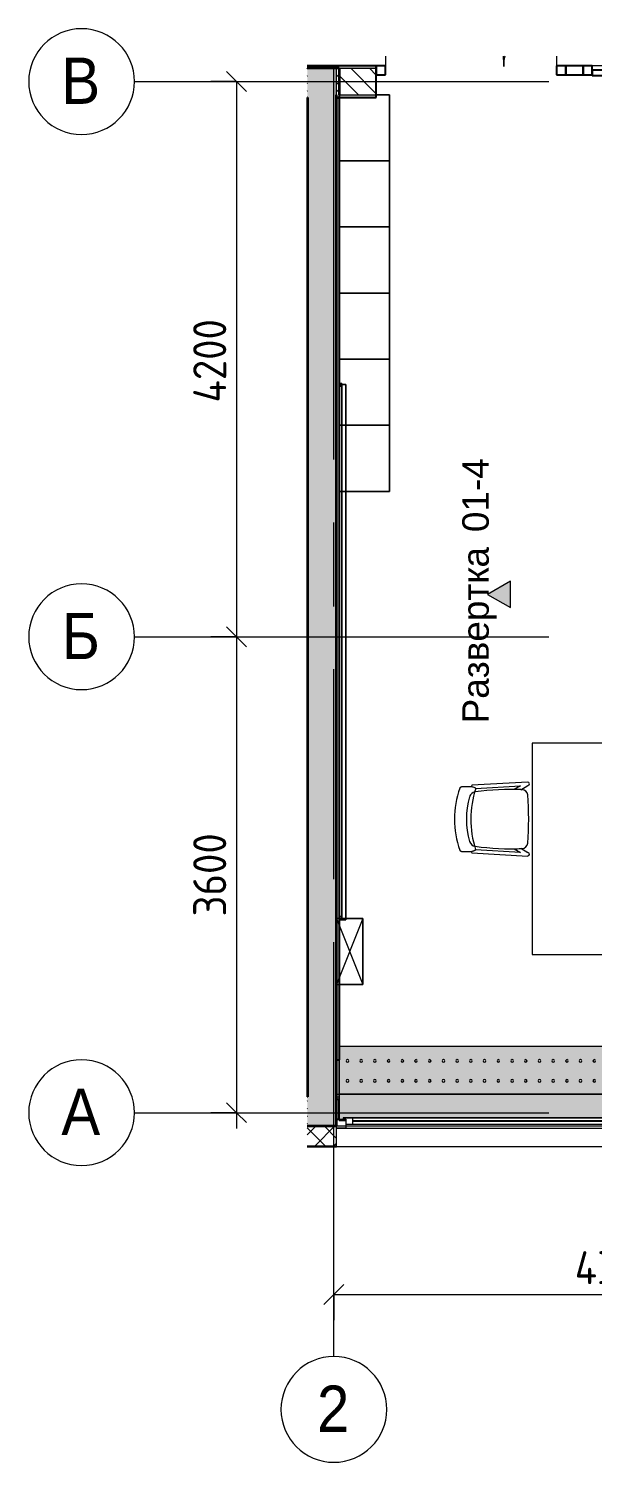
# Model space of a CAD drawing. Header units: millimetres. Extents: x 1401 to 56953, y -2645 to 12445.
# Drawn here: x 1401 to 5665, y -2645 to 8200 of the extents above; entities that cross this region are included whole.
import ezdxf

# ---------------------------------------------------------------- set-up
doc = ezdxf.new("R2010")
doc.units = ezdxf.units.MM
doc.linetypes.add('Осевая', pattern=[3175, 635, -476.25, 1587.5, -476.25])
for name, color, linetype, lineweight in [('A-ANNO-DIMS', 7, 'Continuous', 9), ('A-ANNO-DIMS-100', 7, 'Continuous', 9), ('A-DOOR', 7, 'Continuous', 9), ('A-GLAZ', 7, 'Continuous', 9), ('A-GLAZ-1', 7, 'Continuous', 13), ('A-GLAZ-CURT', 7, 'Continuous', 9), ('A-GLAZ-CURT-1', 7, 'Continuous', 25), ('A-GLAZ-CWMG', 7, 'Continuous', 9), ('A-GLAZ-CWMG-1', 7, 'Continuous', 25), ('A-WALL', 7, 'Continuous', 9), ('G-ANNO-SYMB', 7, 'Continuous', 9), ('I-FURN', 7, 'Continuous', 9), ('I-WALL', 7, 'Continuous', 9), ('Знаки', 7, 'Continuous', 9), ('Оси', 7, 'Continuous', 9), ('Оси-1', 7, 'Continuous', 20), ('Оси-2', 7, 'Осевая', 9)]:
    doc.layers.add(name, color=color, linetype=linetype, lineweight=lineweight)
for name, color, linetype, lineweight, true_color in [('A-WALL-1', 7, 'Continuous', 25, 0x3c3c3c), ('A-WALL-2', 7, 'Continuous', 13, 0x3c3c3c), ('A-WALL-3', 7, 'Continuous', 35, 0x3c3c3c), ('A-WALL-FNSH-1', 7, 'Continuous', 13, 0x3c3c3c), ('A-WALL-FNSH-2', 7, 'Continuous', 9, 0x3c3c3c), ('I-FURN-1', 7, 'Continuous', 9, 0xf0f0f0), ('I-FURN-2', 7, 'Continuous', 9, 0xaaaaaa)]:
    doc.layers.add(name, color=color, linetype=linetype, lineweight=lineweight, true_color=true_color)
doc.styles.add('Arial', font='arial.ttf', dxfattribs={"width": 0.9, "height": 350})
doc.styles.add('Arial_1', font='arial.ttf', dxfattribs={"height": 200})
doc.styles.add('ISOCPEUR', font='isocpeur.ttf', dxfattribs={"width": 0.9, "height": 250})
doc.dimstyles.new('ISO-2_5_0_9К_БОЛЬШОЙ', dxfattribs={"dimscale": 304.8, "dimtxt": 248.995294, "dimasz": 0.492126, "dimexe": 0.393701, "dimexo": 0.984252, "dimgap": 0, "dimtad": 1, "dimdec": 0, "dimrnd": 10, "dimzin": 0, "dimdsep": 46, "dimtxsty": 'ISOCPEUR', "dimblk1": 'OBLIQUE', "dimblk2": 'OBLIQUE', "dimsah": 1, "dimcen": 0.09, "dimdle": 0.393701, "dimazin": 0, "dimtfac": 1, "dimtdec": 4, "dimtix": 1, "dimtmove": 0, "dimatfit": 3, "dimfxl": 1, "dimtvp": 1, "dimtolj": 1, "dimtzin": 0, "dimarcsym": 2})
pattern_1 = [(45, (0, 0), (-57.0246, 57.0246), []), (45, (57.025, 0), (-57.0246, 57.0246), [100.806, -20.161, 3.353, -16.808])]
pattern_2 = [(0, (0, 0), (121.92, 30.48), [10.058, -81.382, 10.058, -81.382, -487.68]), (0, (0, 0), (121.92, 30.48), [-182.88, 10.058, -172.822, 10.058, -81.382, -213.36]), (0, (0, 0), (121.92, 30.48), [-457.2, 10.058, -50.902, 10.058, -142.342]), (120, (45.72, 15.24), (-87.356454, 90.34582), [10.058, -81.382, 10.058, -81.382, -487.68]), (120, (45.72, 15.24), (-87.356454, 90.34582), [-182.88, 10.058, -172.822, 10.058, -81.382, -213.36]), (120, (45.72, 15.24), (-87.356454, 90.34582), [-457.2, 10.058, -50.902, 10.058, -142.342]), (240, (60.96, 76.2), (-34.563546, -120.82582), [10.058, -81.382, 10.058, -81.382, -487.68]), (240, (60.96, 76.2), (-34.563546, -120.82582), [-182.88, 10.058, -172.822, 10.058, -81.382, -213.36]), (240, (60.96, 76.2), (-34.563546, -120.82582), [-457.2, 10.058, -50.902, 10.058, -142.342])]

# ---------------------------------------------------------------- blocks, each defined once
blk = doc.blocks.new('120_Окно_СКБ_2Ст - 120_Окно_СКБ_2Ст 3100х2500 _мал_ створка слева-2_-22446420-План разверток пом_3_01_ Этаж 3')
at = {"layer": 'A-GLAZ'}
for p, q in [((1550, -57), (-1550, -57)), ((-1430, -107), (-770, -107)), ((-600, -107), (1430, -107)), ((-770, -117), (-1430, -117)), ((1430, -117), (-600, -117))]:
    blk.add_line(p, q, dxfattribs=at)
at = {"layer": 'A-GLAZ-1'}
for p, q in [((-1550, -127), (-1550, -57)), ((-1550, -57), (-1480, -57)), ((-1480, -57), (-1480, -127)), ((-720, -87), (-1480, -87)), ((-1480, -87), (-1480, -127)), ((-1430, -137), (-1430, -87)), ((-770, -137), (-770, -87)), ((-720, -127), (-720, -57)), ((-720, -57), (-650, -57)), ((-720, -127), (-720, -87)), ((-650, -57), (-650, -127)), ((1480, -87), (-650, -87)), ((-650, -87), (-650, -127)), ((-600, -137), (-600, -87)), ((1430, -137), (1430, -87)), ((1480, -127), (1480, -57)), ((1480, -57), (1550, -57)), ((1480, -127), (1480, -87)), ((1550, -57), (1550, -127)), ((-1480, -127), (-1550, -127)), ((-1480, -127), (-1500, -127)), ((-1500, -127), (-1500, -137)), ((-1500, -137), (-700, -137)), ((-700, -137), (-1500, -137)), ((-650, -127), (-720, -127)), ((-700, -127), (-720, -127)), ((-700, -137), (-700, -127)), ((-650, -127), (-670, -127)), ((-670, -127), (-670, -137)), ((-670, -137), (1500, -137)), ((1500, -137), (-670, -137)), ((1550, -127), (1480, -127)), ((1500, -127), (1480, -127)), ((1500, -137), (1500, -127))]:
    blk.add_line(p, q, dxfattribs=at)
blk = doc.blocks.new('Chair_1 noor 78578 - 1_4-25422005-План разверток пом_3_01_ Этаж 3')
at = {"layer": 'I-FURN'}
for p, q in [((-141, 330), (-165, -92)), ((-130, 406), (-130, 345)), ((359, 345), (359, 406)), ((394, -92), (370, 330)), ((-137, -37), (-117, 302)), ((346, 302), (365, -37)), ((-110, 9), (-137, -37)), ((365, -37), (339, 9)), ((-140, -93), (-109, -40)), ((337, -40), (368, -93))]:
    blk.add_line(p, q, dxfattribs=at)
for centre, radius, start, end in [((114, -272), 733, 71.3174, 108.6833), ((114, -279), 660, 111.7, 112.7563), ((-37, 345), 93.1, 180, 204.9864), ((-37, 345), 93.1, 186.4785, 204.9864), ((114, -408), 746, 71.9445, 107.8276), ((-41, 298), 50.8, 106.1735, 171.9659), ((114, -239), 610, 73.8265, 106.1735), ((270, 298), 50.8, 8.0341, 73.8265), ((266, 345), 93.1, 334.477, 360), ((266, 345), 93.1, 335.0136, 353.5215), ((114, -279), 660, 67.2437, 68.3), ((-116, 308), 6.35, 204.9864, 258.4091), ((-116, 308), 6.35, 204.9864, 287.8276), ((1799, 38), 1909, 171.9659, 182.6261), ((-1570, 38), 1909, 357.3739, 8.0341), ((345, 308), 6.35, 281.5909, 335.0136), ((344, 307), 6.35, 281.4186, 334.477), ((1799, 38), 1909, 180.8761, 182.3307), ((-1570, 38), 1909, 357.6693, 359.1239), ((-152, -93), 12.7, 176.75, 356.75), ((-64, -48), 44.5, 182.6261, 265.0912), ((115, 2034), 2134, 265.0912, 274.9044), ((293, -48), 44.4, 275.9396, 357.3739), ((381, -93), 12.7, 183.25, 3.25)]:
    blk.add_arc(centre, radius, start, end, dxfattribs=at)
for points in [[(-120, 422), (-122, 421), (-125, 418), (-128, 414), (-130, 409), (-130, 407), (-130, 406)], [(359, 406), (359, 407), (358, 409), (356, 414), (353, 418), (351, 421), (349, 422)]]:
    blk.add_open_spline(points, degree=3, dxfattribs=at)
blk = doc.blocks.new('Стол базовый прямоугольный - 1_3-25460678-План разверток пом_3_01_ Этаж 3')
at = {"layer": 'I-FURN-1'}
for p, q in [((800, 350), (-800, 350)), ((-800, 350), (-800, -350)), ((800, -350), (800, 350)), ((-800, -350), (800, -350))]:
    blk.add_line(p, q, dxfattribs=at)
blk = doc.blocks.new('Шкаф параметрический - 1_5а-25565868-План разверток пом_3_01_ Этаж 3')
at = {"layer": 'I-FURN-1'}
for p, q in [((0, 0), (500, 200)), ((0, 200), (500, 0)), ((500, 200), (0, 200)), ((0, 200), (0, 41)), ((0, 71), (0, 200)), ((0, 200), (500, 200)), ((500, 0), (500, 200)), ((500, 200), (500, 20)), ((0, 41), (0, 71)), ((0, 41), (0, 21)), ((0, 21), (0, 41)), ((0, 21), (0, 0)), ((0, 0), (500, 0))]:
    blk.add_line(p, q, dxfattribs=at)
blk = doc.blocks.new('Зеркало обычное - Доска-V8-План разверток пом_3_01_ Этаж 3')
at = {"layer": 'I-FURN'}
h = blk.add_hatch(dxfattribs=at)
h.set_pattern_fill('FP_6', color=256, style=0, pattern_type=2)
h.set_pattern_definition([(45, (50, 50), (-199.9995, 0), [141.421, -141.421]), (45, (100, 50), (-199.9995, 0), [70.711, -212.132]), (45, (50, 100), (-199.9995, 0), [70.711, -212.132])])
h.paths.add_polyline_path([(-2005, 40), (2005, 40), (2005, 60), (-2005, 60)])
at = {"layer": 'I-FURN-1'}
for p, q in [((2025, 60), (-2025, 60)), ((-2025, 60), (-2025, 40)), ((-2025, 40), (-2025, 60)), ((-2025, 60), (-2020, 60)), ((-2025, 40), (2025, 40)), ((-2020, 40), (-2025, 40)), ((-2020, 60), (-2005, 60)), ((-2005, 40), (-2020, 40)), ((2005, 60), (-2005, 60)), ((-2005, 60), (-2005, 40)), ((-2005, 40), (-2005, 60)), ((-2005, 60), (2005, 60)), ((-2005, 60), (2005, 60)), ((2005, 60), (-2005, 60)), ((-2005, 60), (2005, 60)), ((-2005, 40), (-2005, 60)), ((-2005, 40), (-2005, 60)), ((-2005, 40), (2005, 40)), ((2005, 40), (-2005, 40)), ((2005, 40), (-2005, 40)), ((-2005, 40), (2005, 40)), ((2005, 40), (-2005, 40)), ((2005, 40), (2005, 60)), ((2005, 60), (2005, 40)), ((2005, 60), (2025, 60)), ((2005, 60), (2005, 40)), ((2005, 40), (2005, 60)), ((2025, 40), (2005, 40)), ((2025, 40), (2025, 60)), ((2025, 60), (2025, 40))]:
    blk.add_line(p, q, dxfattribs=at)
blk = doc.blocks.new('1_113 тумба - 1_113 тумба-V9-План разверток пом_3_01_ Этаж 3')
at = {"layer": 'I-FURN-1'}
for p, q in [((-381, 1500), (0, 1500)), ((0, 1500), (-381, 1500)), ((-381, 1500), (0, 1500)), ((0, 1500), (0, 0)), ((0, 1000), (0, 1500)), ((0, 1500), (0, 1000)), ((0, 1000), (-381, 1000)), ((-381, 1000), (0, 1000)), ((-381, 1000), (0, 1000)), ((0, 1000), (-381, 1000)), ((0, 500), (0, 1000)), ((0, 1000), (0, 500)), ((-380, 500), (-360, 500)), ((-360, 500), (-380, 500)), ((-360, 500), (-380, 500)), ((-380, 500), (-360, 500)), ((-360, 500), (0, 500)), ((-330, 500), (-360, 500)), ((0, 500), (-360, 500)), ((-360, 500), (-330, 500)), ((0, 500), (-330, 500)), ((-330, 500), (0, 500)), ((0, 0), (0, 500)), ((0, 500), (0, 0)), ((-360, 0), (-380, 0)), ((-380, 0), (-360, 0)), ((-360, 0), (-380, 0)), ((-330, 0), (-360, 0)), ((-360, 0), (0, 0)), ((-330, 0), (-360, 0)), ((0, 0), (-330, 0)), ((0, 0), (-330, 0))]:
    blk.add_line(p, q, dxfattribs=at)
blk = doc.blocks.new('1_113 тумба - 1_113 тумба-V10-План разверток пом_3_01_ Этаж 3')
at = {"layer": 'I-FURN-1'}
for p, q in [((-101, 1500), (0, 1500)), ((0, 1500), (-101, 1500)), ((-101, 1500), (0, 1500)), ((0, 1500), (0, 0)), ((0, 1000), (0, 1500)), ((0, 1500), (0, 1000)), ((0, 1000), (-381, 1000)), ((-381, 1000), (0, 1000)), ((-381, 1000), (0, 1000)), ((0, 1000), (-381, 1000)), ((0, 500), (0, 1000)), ((0, 1000), (0, 500)), ((-381, 500), (0, 500)), ((0, 500), (-381, 500)), ((0, 500), (-381, 500)), ((-381, 500), (0, 500)), ((0, 0), (0, 500)), ((0, 500), (0, 0)), ((0, 0), (-381, 0)), ((-381, 0), (0, 0)), ((0, 0), (-381, 0))]:
    blk.add_line(p, q, dxfattribs=at)
blk = doc.blocks.new('Зашивка радиатора_ с перфорацией М6 - Зашивка радиатора_ с перфорацией М6-30947167-План разверток пом_3_01_ Этаж 3')
at = {"layer": 'Знаки'}
blk.add_hatch(color=256, dxfattribs=at).paths.add_polyline_path([(2660, 380), (2640, 380), (2640, 369), (2660, 369), (2660, 359), (490, 359), (490, 369), (510, 369), (510, 380), (440, 380), (440, 369), (460, 369), (460, 359), (-340, 359), (-340, 369), (-320, 369), (-320, 380), (-370, 380), (-370, 180), (2690, 180), (2690, 380)])
h = blk.add_hatch(color=256, dxfattribs=at)
h.paths.add_polyline_path([(2360, 180), (-370, 180), (-370, -180), (2690, -180), (2690, 180), (2646, 180)])
h.paths.add_polyline_path([(967, 90), (972, 89), (976, 85), (977, 80), (976, 75), (972, 72), (967, 70), (962, 72), (959, 75), (957, 80), (959, 85), (962, 89), (967, 90)])
h.paths.add_polyline_path([(1175, 90), (1180, 89), (1184, 85), (1185, 80), (1184, 75), (1180, 72), (1175, 70), (1170, 72), (1166, 75), (1165, 80), (1166, 85), (1170, 89), (1172, 90)])
h.paths.add_polyline_path([(1279, 90), (1284, 89), (1287, 85), (1289, 80), (1287, 75), (1284, 72), (1279, 70), (1274, 72), (1270, 75), (1269, 80), (1270, 85), (1274, 89), (1276, 90)])
h.paths.add_polyline_path([(864, 90), (869, 89), (872, 85), (874, 80), (872, 75), (869, 72), (864, 70), (859, 72), (855, 75), (854, 80), (855, 85), (859, 89), (861, 90)])
h.paths.add_polyline_path([(2005, 90), (2010, 89), (2014, 85), (2015, 80), (2014, 75), (2010, 72), (2005, 70), (2000, 72), (1996, 75), (1995, 80), (1996, 85), (2000, 89), (2003, 90)])
h.paths.add_polyline_path([(1071, 90), (1076, 89), (1080, 85), (1081, 80), (1080, 75), (1076, 72), (1071, 70), (1066, 72), (1063, 75), (1061, 80), (1063, 85), (1066, 89), (1069, 90)])
h.paths.add_polyline_path([(2109, 90), (2114, 89), (2117, 85), (2119, 80), (2117, 75), (2114, 72), (2109, 70), (2104, 72), (2100, 75), (2099, 80), (2100, 85), (2104, 89), (2106, 90)])
h.paths.add_polyline_path([(1382, 90), (1387, 89), (1391, 85), (1392, 80), (1391, 75), (1387, 72), (1382, 70), (1377, 72), (1374, 75), (1372, 80), (1374, 85), (1377, 89), (1380, 90)])
h.paths.add_polyline_path([(2212, 90), (2218, 89), (2221, 85), (2222, 80), (2221, 75), (2217, 72), (2212, 70), (2207, 72), (2204, 75), (2202, 80), (2204, 85), (2207, 89), (2210, 90)])
h.paths.add_polyline_path([(1486, 90), (1491, 89), (1495, 85), (1496, 80), (1495, 75), (1491, 72), (1486, 70), (1481, 72), (1478, 75), (1476, 80), (1478, 85), (1481, 89), (1484, 90)])
h.paths.add_polyline_path([(2316, 90), (2321, 89), (2325, 85), (2326, 80), (2325, 75), (2321, 72), (2316, 70), (2311, 72), (2308, 75), (2306, 80), (2308, 85), (2311, 89), (2314, 90)])
h.paths.add_polyline_path([(2627, 90), (2632, 89), (2636, 85), (2637, 80), (2636, 75), (2632, 72), (2627, 70), (2623, 72), (2619, 75), (2617, 80), (2619, 85), (2623, 89), (2625, 90)])
h.paths.add_polyline_path([(1694, 90), (1699, 89), (1702, 85), (1704, 80), (1702, 75), (1699, 72), (1694, 70), (1689, 72), (1685, 75), (1684, 80), (1685, 85), (1689, 89), (1691, 90)])
h.paths.add_polyline_path([(2524, 90), (2529, 89), (2532, 85), (2534, 80), (2532, 75), (2529, 72), (2524, 70), (2519, 72), (2515, 75), (2514, 80), (2515, 85), (2519, 89), (2521, 90)])
h.paths.add_polyline_path([(1590, 90), (1595, 89), (1599, 85), (1600, 80), (1599, 75), (1595, 72), (1590, 70), (1585, 72), (1581, 75), (1580, 80), (1581, 85), (1585, 89), (1587, 90)])
h.paths.add_polyline_path([(2420, 90), (2425, 89), (2429, 85), (2430, 80), (2429, 75), (2425, 72), (2420, 70), (2415, 72), (2411, 75), (2410, 80), (2411, 85), (2415, 89), (2417, 90)])
h.paths.add_polyline_path([(1797, 90), (1802, 89), (1806, 85), (1807, 80), (1806, 75), (1802, 72), (1797, 70), (1792, 72), (1789, 75), (1787, 80), (1789, 86), (1792, 89), (1795, 90)])
h.paths.add_polyline_path([(1901, 90), (1906, 89), (1910, 85), (1911, 80), (1910, 75), (1906, 72), (1901, 70), (1896, 72), (1893, 75), (1891, 80), (1893, 85), (1896, 89), (1899, 90)])
h.paths.add_polyline_path([(-278, 90), (-273, 89), (-269, 85), (-268, 80), (-269, 75), (-273, 72), (-278, 70), (-283, 72), (-286, 75), (-288, 80), (-286, 85), (-283, 89), (-280, 90)])
h.paths.add_polyline_path([(345, 90), (350, 89), (354, 85), (355, 80), (354, 75), (350, 72), (345, 70), (340, 72), (336, 75), (335, 80), (336, 85), (340, 89), (342, 90)])
h.paths.add_polyline_path([(241, 90), (246, 89), (250, 85), (251, 80), (250, 75), (246, 72), (241, 70), (236, 72), (233, 75), (231, 80), (233, 85), (236, 89), (239, 90)])
h.paths.add_polyline_path([(760, 90), (765, 89), (769, 85), (770, 80), (769, 75), (765, 72), (760, 70), (755, 72), (751, 75), (750, 80), (751, 85), (755, 89), (757, 90)])
h.paths.add_polyline_path([(656, 90), (661, 89), (665, 85), (666, 80), (665, 75), (661, 72), (656, 70), (651, 72), (648, 75), (646, 80), (648, 85), (651, 89), (654, 90)])
h.paths.add_polyline_path([(449, 90), (454, 89), (457, 85), (459, 80), (457, 75), (454, 72), (449, 70), (444, 72), (440, 75), (439, 80), (440, 85), (444, 89), (446, 90)])
h.paths.add_polyline_path([(-174, 90), (-169, 89), (-165, 85), (-164, 80), (-165, 75), (-169, 72), (-174, 70), (-179, 72), (-182, 75), (-184, 80), (-182, 85), (-179, 89), (-175, 90)])
h.paths.add_polyline_path([(-70, 90), (-65, 89), (-61, 85), (-60, 80), (-61, 75), (-65, 72), (-70, 70), (-75, 72), (-79, 75), (-80, 80), (-79, 85), (-75, 89), (-73, 90)])
h.paths.add_polyline_path([(552, 90), (557, 89), (561, 85), (562, 80), (561, 75), (557, 72), (552, 70), (547, 72), (544, 75), (542, 80), (544, 85), (547, 89), (550, 90)])
h.paths.add_polyline_path([(137, 90), (142, 89), (146, 85), (147, 80), (146, 75), (142, 72), (137, 70), (132, 72), (129, 75), (127, 80), (129, 85), (132, 89), (135, 90)])
h.paths.add_polyline_path([(34, 90), (39, 89), (42, 85), (44, 80), (42, 75), (39, 72), (34, 70), (29, 72), (25, 75), (24, 80), (25, 85), (29, 89), (31, 90)])
h.paths.add_polyline_path([(1382, -60), (1387, -61), (1391, -65), (1392, -70), (1391, -75), (1387, -78), (1382, -80), (1377, -78), (1374, -75), (1372, -70), (1374, -65), (1377, -61), (1380, -60)])
h.paths.add_polyline_path([(1279, -60), (1284, -61), (1287, -65), (1289, -70), (1287, -75), (1284, -78), (1279, -80), (1274, -78), (1270, -75), (1269, -70), (1270, -65), (1274, -61), (1276, -60)])
h.paths.add_polyline_path([(2212, -60), (2218, -61), (2221, -65), (2222, -70), (2221, -75), (2217, -78), (2212, -80), (2207, -78), (2204, -75), (2202, -70), (2204, -65), (2207, -61), (2210, -60)])
h.paths.add_polyline_path([(1071, -60), (1076, -61), (1080, -65), (1081, -70), (1080, -75), (1076, -78), (1071, -80), (1066, -78), (1063, -75), (1061, -70), (1063, -65), (1066, -61), (1069, -60)])
h.paths.add_polyline_path([(2109, -60), (2114, -61), (2117, -65), (2119, -70), (2117, -75), (2114, -78), (2109, -80), (2104, -78), (2100, -75), (2099, -70), (2100, -65), (2104, -61), (2106, -60)])
h.paths.add_polyline_path([(1590, -60), (1595, -61), (1599, -65), (1600, -70), (1599, -75), (1595, -78), (1590, -80), (1585, -78), (1581, -75), (1580, -70), (1581, -65), (1585, -61), (1587, -60)])
h.paths.add_polyline_path([(2420, -60), (2425, -61), (2429, -65), (2430, -70), (2429, -75), (2425, -78), (2420, -80), (2415, -78), (2411, -75), (2410, -70), (2411, -65), (2415, -61), (2417, -60)])
h.paths.add_polyline_path([(2005, -60), (2010, -61), (2014, -65), (2015, -70), (2014, -75), (2010, -78), (2005, -80), (2000, -78), (1996, -75), (1995, -70), (1996, -65), (2000, -61), (2003, -60)])
h.paths.add_polyline_path([(1486, -60), (1491, -61), (1495, -65), (1496, -70), (1495, -75), (1491, -78), (1486, -80), (1481, -78), (1478, -75), (1476, -70), (1478, -65), (1481, -61), (1484, -60)])
h.paths.add_polyline_path([(760, -60), (765, -61), (769, -65), (770, -70), (769, -75), (765, -78), (760, -80), (755, -78), (751, -75), (750, -70), (751, -65), (755, -61), (757, -60)])
h.paths.add_polyline_path([(864, -60), (869, -61), (872, -65), (874, -70), (872, -75), (869, -78), (864, -80), (859, -78), (855, -75), (854, -70), (855, -65), (859, -61), (861, -60)])
h.paths.add_polyline_path([(1175, -60), (1180, -61), (1184, -65), (1185, -70), (1184, -75), (1180, -78), (1175, -80), (1170, -78), (1166, -75), (1165, -70), (1166, -65), (1170, -61), (1172, -60)])
h.paths.add_polyline_path([(2524, -60), (2529, -61), (2532, -65), (2534, -70), (2532, -75), (2529, -78), (2524, -80), (2519, -78), (2515, -75), (2514, -70), (2515, -65), (2519, -61), (2521, -60)])
h.paths.add_polyline_path([(967, -60), (972, -61), (976, -65), (977, -70), (976, -75), (972, -78), (967, -80), (962, -78), (959, -75), (957, -70), (959, -65), (962, -61), (965, -60)])
h.paths.add_polyline_path([(2627, -60), (2632, -61), (2636, -65), (2637, -70), (2636, -75), (2632, -78), (2627, -80), (2623, -78), (2619, -75), (2617, -70), (2619, -65), (2623, -61), (2625, -60)])
h.paths.add_polyline_path([(1694, -60), (1699, -61), (1702, -65), (1704, -70), (1702, -75), (1699, -78), (1694, -80), (1689, -78), (1685, -75), (1684, -70), (1685, -65), (1689, -61), (1691, -60)])
h.paths.add_polyline_path([(1797, -60), (1802, -61), (1806, -65), (1807, -70), (1806, -75), (1802, -78), (1797, -80), (1792, -78), (1789, -75), (1787, -70), (1789, -64), (1792, -61), (1795, -60)])
h.paths.add_polyline_path([(1901, -60), (1906, -61), (1910, -65), (1911, -70), (1910, -75), (1906, -78), (1901, -80), (1896, -78), (1893, -75), (1891, -70), (1893, -65), (1896, -61), (1899, -60)])
h.paths.add_polyline_path([(2316, -60), (2321, -61), (2325, -65), (2326, -70), (2325, -75), (2321, -78), (2316, -80), (2311, -78), (2308, -75), (2306, -70), (2308, -65), (2311, -61), (2314, -60)])
h.paths.add_polyline_path([(345, -60), (350, -61), (354, -65), (355, -70), (354, -75), (350, -78), (345, -80), (340, -78), (336, -75), (335, -70), (336, -65), (340, -61), (342, -60)])
h.paths.add_polyline_path([(-70, -60), (-65, -61), (-61, -65), (-60, -70), (-61, -75), (-65, -78), (-70, -80), (-75, -78), (-79, -75), (-80, -70), (-79, -65), (-75, -61), (-73, -60)])
h.paths.add_polyline_path([(656, -60), (661, -61), (665, -65), (666, -70), (665, -75), (661, -78), (656, -80), (651, -78), (648, -75), (646, -70), (648, -65), (651, -61), (654, -60)])
h.paths.add_polyline_path([(137, -60), (142, -61), (146, -65), (147, -70), (146, -75), (142, -78), (137, -80), (132, -78), (129, -75), (127, -70), (129, -65), (132, -61), (135, -60)])
h.paths.add_polyline_path([(-174, -60), (-169, -61), (-165, -65), (-164, -70), (-165, -75), (-169, -78), (-174, -80), (-179, -78), (-182, -75), (-184, -70), (-182, -65), (-179, -61), (-176, -60)])
h.paths.add_polyline_path([(449, -60), (454, -61), (457, -65), (459, -70), (457, -75), (454, -78), (449, -80), (444, -78), (440, -75), (439, -70), (440, -65), (444, -61), (446, -60)])
h.paths.add_polyline_path([(34, -60), (39, -61), (42, -65), (44, -70), (42, -75), (39, -78), (34, -80), (29, -78), (25, -75), (24, -70), (25, -65), (29, -61), (31, -60)])
h.paths.add_polyline_path([(552, -60), (557, -61), (561, -65), (562, -70), (561, -75), (557, -78), (552, -80), (547, -78), (544, -75), (542, -70), (544, -65), (547, -61), (550, -60)])
h.paths.add_polyline_path([(241, -60), (246, -61), (250, -65), (251, -70), (250, -75), (246, -78), (241, -80), (236, -78), (233, -75), (231, -70), (233, -65), (236, -61), (239, -60)])
h.paths.add_polyline_path([(-278, -60), (-273, -61), (-269, -65), (-268, -70), (-269, -75), (-273, -78), (-278, -80), (-283, -78), (-286, -75), (-288, -70), (-286, -65), (-283, -61), (-280, -60)])
for p, q in [((-320, 380), (-370, 380)), ((-370, 380), (-370, 369)), ((510, 380), (440, 380)), ((2690, 380), (2640, 380)), ((2690, 369), (2690, 380)), ((-370, 221), (-370, 180)), ((2690, 180), (2690, 221)), ((-370, 180), (2690, 180)), ((2690, 180), (-370, 180)), ((-370, 180), (-370, -180)), ((2690, -79), (2690, 180)), ((-370, -180), (2690, -180))]:
    blk.add_line(p, q, dxfattribs=at)
for centre, start, end in [((-278, 80), 0, 180), ((-278, 80), 180, 360), ((-174, 80), 0, 180), ((-174, 80), 180, 0), ((-70, 80), 0, 180), ((-70, 80), 180, 0), ((34, 80), 0, 180), ((34, 80), 180, 360), ((137, 80), 0, 180), ((137, 80), 180, 0), ((241, 80), 0, 180), ((241, 80), 180, 0), ((345, 80), 0, 180), ((345, 80), 180, 0), ((449, 80), 0, 180), ((449, 80), 180, 0), ((552, 80), 0, 180), ((552, 80), 180, 360), ((656, 80), 0, 180), ((656, 80), 180, 0), ((760, 80), 0, 180), ((760, 80), 180, 0), ((864, 80), 0, 180), ((864, 80), 180, 0), ((967, 80), 0, 180), ((967, 80), 180, 0), ((1071, 80), 0, 180), ((1071, 80), 180, 0), ((1175, 80), 0, 180), ((1175, 80), 180, 0), ((1279, 80), 0, 180), ((1279, 80), 180, 0), ((1382, 80), 0, 180), ((1382, 80), 180, 0), ((1486, 80), 0, 180), ((1486, 80), 180, 360), ((1590, 80), 0, 180), ((1590, 80), 180, 0), ((1694, 80), 0, 180), ((1694, 80), 180, 360), ((1797, 80), 0, 180), ((1797, 80), 180, 0), ((1901, 80), 0, 180), ((1901, 80), 180, 0), ((2005, 80), 0, 180), ((2005, 80), 180, 0), ((2109, 80), 0, 180), ((2109, 80), 180, 360), ((2212, 80), 0, 180), ((2212, 80), 180, 0), ((2316, 80), 0, 180), ((2316, 80), 180, 360), ((2420, 80), 0, 180), ((2420, 80), 180, 0), ((2524, 80), 0, 180), ((2524, 80), 180, 360), ((2627, 80), 0, 180), ((2627, 80), 180, 360), ((-278, -70), 0, 180), ((-278, -70), 180, 0), ((-174, -70), 0, 180), ((-174, -70), 180, 0), ((-70, -70), 0, 180), ((-70, -70), 180, 0), ((34, -70), 0, 180), ((34, -70), 180, 0), ((137, -70), 0, 180), ((137, -70), 180, 0), ((241, -70), 0, 180), ((241, -70), 180, 0), ((345, -70), 0, 180), ((345, -70), 180, 0), ((449, -70), 0, 180), ((449, -70), 180, 0), ((552, -70), 0, 180), ((552, -70), 180, 0), ((656, -70), 0, 180), ((656, -70), 180, 0), ((760, -70), 0, 180), ((760, -70), 180, 0), ((864, -70), 0, 180), ((864, -70), 180, 0), ((967, -70), 0, 180), ((967, -70), 180, 0), ((1071, -70), 0, 180), ((1071, -70), 180, 0), ((1175, -70), 0, 180), ((1175, -70), 180, 0), ((1279, -70), 0, 180), ((1279, -70), 180, 0), ((1382, -70), 0, 180), ((1382, -70), 180, 0), ((1486, -70), 0, 180), ((1486, -70), 180, 0), ((1590, -70), 0, 180), ((1590, -70), 180, 0), ((1694, -70), 0, 180), ((1694, -70), 180, 0), ((1797, -70), 0, 180), ((1797, -70), 180, 0), ((1901, -70), 0, 180), ((1901, -70), 180, 0), ((2005, -70), 0, 180), ((2005, -70), 180, 0), ((2109, -70), 0, 180), ((2109, -70), 180, 0), ((2212, -70), 0, 180), ((2212, -70), 180, 0), ((2316, -70), 0, 180), ((2316, -70), 180, 0), ((2420, -70), 0, 180), ((2420, -70), 180, 0), ((2524, -70), 0, 180), ((2524, -70), 180, 0), ((2627, -70), 0, 180), ((2627, -70), 180, 0)]:
    blk.add_arc(centre, 10, start, end, dxfattribs=at)
blk = doc.blocks.new('Дверь_Витражная_остекление_ - ДВН_ДАО_Главный вход_1200 в свету-31742133-План разверток пом_3_01_ Этаж 3')
at = {"layer": 'A-DOOR'}
for p, q in [((-647, 107), (-647, 35)), ((647, 107), (647, 35))]:
    blk.add_line(p, q, dxfattribs=at)
for centre, radius, start, end in [((-647, 30), 895, 360, 4.9642), ((647, 30), 400, 168.859, 180)]:
    blk.add_arc(centre, radius, start, end, dxfattribs=at)
blk = doc.blocks.new('Системная панель - Стемалит - 40мм-32257327-План разверток пом_3_01_ Этаж 3')
at = {"layer": 'A-GLAZ-CURT-1'}
for p, q in [((65, 35), (-65, 35)), ((-65, 35), (-65, -35)), ((65, -35), (65, 35)), ((-65, -35), (65, -35))]:
    blk.add_line(p, q, dxfattribs=at)
blk = doc.blocks.new('Прямоугольный импост - 50 x 70 мм-31687886-План разверток пом_3_01_ Этаж 3')
at = {"layer": 'A-GLAZ-CWMG-1'}
for p, q in [((-35, 35), (35, 35)), ((-35, -35), (-35, 35)), ((35, 35), (35, -35)), ((35, -35), (-35, -35))]:
    blk.add_line(p, q, dxfattribs=at)
blk = doc.blocks.new('Прямоугольный импост - 50 x 70 мм-31701779-План разверток пом_3_01_ Этаж 3')
at = {"layer": 'A-GLAZ-CWMG-1'}
for p, q in [((0, 35), (-70, 35)), ((-70, 35), (-70, -35)), ((0, -35), (0, 35)), ((-70, -35), (0, -35))]:
    blk.add_line(p, q, dxfattribs=at)
blk = doc.blocks.new('Системная панель - Стекло - 40мм-32257331-План разверток пом_3_01_ Этаж 3')
at = {"layer": 'A-GLAZ-CURT'}
h = blk.add_hatch(dxfattribs=at)
h.set_pattern_fill('FP_8', color=256, style=0, pattern_type=2)
h.set_pattern_definition([(45, (-6162.5, -7785), (-282.843, 282.843), [200, -600]), (45, (-6362.5, -7885), (-282.843, 282.843), [600, -200]), (45, (-5962.5, -7985), (-282.843, 282.843), [200, -600])])
h.paths.add_polyline_path([(398, -40), (398, 0), (-398, 0), (-398, -40), (-269, -40)])
at = {"layer": 'A-GLAZ-CURT-1'}
for p, q in [((398, 0), (-398, 0)), ((-398, 0), (-398, -40)), ((398, -40), (398, 0)), ((-398, -40), (398, -40))]:
    blk.add_line(p, q, dxfattribs=at)
blk = doc.blocks.new('Прямоугольный импост - 50 x 70 мм-31702100-План разверток пом_3_01_ Этаж 3')
at = {"layer": 'A-GLAZ-CWMG-1'}
for p, q in [((-35, 35), (35, 35)), ((-35, -35), (-35, 35)), ((35, 35), (35, -35)), ((35, -35), (-35, -35))]:
    blk.add_line(p, q, dxfattribs=at)
blk = doc.blocks.new('Прямоугольный импост - 50 x 70 мм-31720914-План разверток пом_3_01_ Этаж 3')
at = {"layer": 'A-GLAZ-CWMG'}
blk.add_line((6460, 7920), (5665, 7920), dxfattribs=at)
blk = doc.blocks.new('Ось сетки - D8-29747960-План разверток пом_3_01_ Этаж 3')
at = {"layer": 'Оси-1'}
for start, end in [(360, 180), (180, 360)]:
    blk.add_arc((0, 0), 4, start, end, dxfattribs=at)
blk = doc.blocks.new('DIMBLOCK1-План разверток пом_3_01_ Этаж 3')
at = {"layer": 'A-ANNO-DIMS-100'}
for p, q in [((3710, -1569), (3710, -1255)), ((8010, -1569), (8010, -1255)), ((3710, -1375), (8010, -1375)), ((3710, -1375), (3710, -1569)), ((8010, -1375), (8010, -1569))]:
    blk.add_line(p, q, dxfattribs=at)
at = {"layer": 'A-ANNO-DIMS-100', "lineweight": 20}
for p, q in [((3710, -1375), (3785, -1300)), ((8010, -1375), (8085, -1300)), ((3710, -1375), (3635, -1450)), ((8010, -1375), (7935, -1450))]:
    blk.add_line(p, q, dxfattribs=at)
at = {"layer": 'A-ANNO-DIMS-100', "color": 0, "insert": (5532, -1048), "char_height": 250, "width": 787.21, "attachment_point": 1, "line_spacing_factor": 1.149209, "style": 'ISOCPEUR'}
blk.add_mtext('4300', dxfattribs=at)
blk = doc.blocks.new('_Oblique')
at = {"color": 0, "linetype": 'ByBlock', "lineweight": -2}
blk.add_line((-0.5, -0.5), (0.5, 0.5), dxfattribs=at)
blk = doc.blocks.new('DIMBLOCK3-План разверток пом_3_01_ Этаж 3')
at = {"layer": 'A-ANNO-DIMS-100', "lineweight": 20}
for p, q in [((2973, 7800), (2898, 7875)), ((2973, 7800), (3048, 7725)), ((2973, 3600), (2898, 3675)), ((2973, 3600), (3048, 3525))]:
    blk.add_line(p, q, dxfattribs=at)
at = {"layer": 'A-ANNO-DIMS-100'}
for p, q in [((2779, 7800), (3093, 7800)), ((2973, 7800), (2779, 7800)), ((2973, 7800), (2973, 3600)), ((2779, 3600), (3093, 3600)), ((2973, 3600), (2779, 3600))]:
    blk.add_line(p, q, dxfattribs=at)
at = {"layer": 'A-ANNO-DIMS-100', "color": 0, "insert": (2646, 5372), "char_height": 250, "width": 787.21, "attachment_point": 1, "rotation": 90, "line_spacing_factor": 1.149209, "style": 'ISOCPEUR'}
blk.add_mtext('4200', dxfattribs=at)
blk = doc.blocks.new('DIMBLOCK4-План разверток пом_3_01_ Этаж 3')
at = {"layer": 'A-ANNO-DIMS-100'}
for p, q in [((2779, 3600), (3093, 3600)), ((2973, 3600), (2779, 3600)), ((2973, 3600), (2973, -120)), ((2779, 0), (3093, 0)), ((2973, 0), (2779, 0))]:
    blk.add_line(p, q, dxfattribs=at)
at = {"layer": 'A-ANNO-DIMS-100', "lineweight": 20}
for p, q in [((2973, 3600), (2898, 3675)), ((2973, 3600), (3048, 3525)), ((2973, 0), (2898, 75)), ((2973, 0), (3048, -75))]:
    blk.add_line(p, q, dxfattribs=at)
at = {"layer": 'A-ANNO-DIMS-100', "color": 0, "insert": (2646, 1484), "char_height": 250, "width": 758.48, "attachment_point": 1, "rotation": 90, "line_spacing_factor": 1.149209, "style": 'ISOCPEUR'}
blk.add_mtext('3600', dxfattribs=at)
blk = doc.blocks.new('Фасад - Марка фасада_Указатель-25386507-План разверток пом_3_01_ Этаж 3')
at = {"layer": 'G-ANNO-SYMB'}
blk.add_hatch(color=256, dxfattribs=at).paths.add_polyline_path([(-1, 0), (0, 1.73), (1, 0), (0, 0)])
for p, q in [((0, 1.73), (-1, 0)), ((1, 0), (0, 1.73)), ((-1, 0), (0, 0)), ((0, 0), (1, 0))]:
    blk.add_line(p, q, dxfattribs=at)

msp = doc.modelspace()

# ---------------------------------------------------------------- hatches: boundary and pattern name
at = {"layer": 'A-WALL'}
h = msp.add_hatch(dxfattribs=at)
h.set_pattern_fill('FP_3', color=256, style=0, pattern_type=2)
h.set_pattern_definition([(45, (0, 0), (-70.7107, 70.7107), []), (135, (0, 0), (-70.7107, -70.7107), [])])
h.paths.add_polyline_path([(12651.5451, -250), (12651.5451, -100), (12010, -100), (12010, -250), (12080.0807, -250)])
h.paths.add_polyline_path([(10359.7434, -250), (11110, -250), (11110, -100), (10359.7434, -100)])
h.paths.add_polyline_path([(8079.83, -250), (8259.7434, -250), (8259.7434, -100), (6830, -100), (6830, -250), (6936.9012, -250)])
h.paths.add_polyline_path([(3508.1149, -250), (3730, -250), (3730, -100), (3508.1149, -100), (3508.1149, -108.3249)])
at = {"layer": 'I-WALL'}
h = msp.add_hatch(dxfattribs=at)
h.set_pattern_fill('FP_7', color=256, style=0, pattern_type=2)
h.set_pattern_definition(pattern_2)
h.paths.add_polyline_path([(10365.6876, 7900), (12651.5451, 7900), (12651.5451, 7920), (6530, 7920), (6530, 7900), (8079.83, 7900)])
h.paths.add_polyline_path([(3730, 7900), (4030, 7900), (4030, 7920), (3508.1149, 7920), (3508.1149, 7900), (3510, 7900)])
h = msp.add_hatch(dxfattribs=at)
h.set_pattern_fill('FP_4', color=256, style=0, pattern_type=2)
h.set_pattern_definition(pattern_1)
h.paths.add_polyline_path([(3508.1149, 7680), (3510, 7680), (3510, 7900), (3508.1149, 7900), (3508.1149, 7897.2813)])
h.paths.add_polyline_path([(3730, 7680), (3750, 7680), (3750, 7900), (3730, 7900), (3730, 7700)])
h = msp.add_hatch(dxfattribs=at)
h.set_pattern_fill('FP_4', color=256, style=0, pattern_type=2)
h.set_pattern_definition(pattern_1)
h.paths.add_polyline_path([(3730, -100), (3730, 7900), (3510, 7900), (3510, -100)])
h = msp.add_hatch(dxfattribs=at)
h.set_pattern_fill('FP_2', color=256, style=0, pattern_type=2)
h.set_pattern_definition([(135, (0, 0), (-70.7107, -70.7107), [])])
h.paths.add_polyline_path([(12651.5451, 7700), (12651.5451, 7900), (11460, 7900), (11460, 7830), (10660, 7830), (10660, 7900), (6530, 7900), (6530, 7700), (12610, 7700)])
h.paths.add_polyline_path([(3750, 7700), (4030, 7700), (4030, 7900), (3750, 7900)])
h = msp.add_hatch(dxfattribs=at)
h.set_pattern_fill('FP_7', color=256, style=0, pattern_type=2)
h.set_pattern_definition(pattern_2)
h.paths.add_polyline_path([(7011, 7680), (7031, 7680), (7031, 7700), (6530, 7700), (6530, 7680)])
h.paths.add_polyline_path([(3750, 7680), (4030, 7680), (4030, 7700), (3750, 7700)])
h = msp.add_hatch(dxfattribs=at)
h.set_pattern_fill('FP_7', color=256, style=0, pattern_type=2)
h.set_pattern_definition(pattern_2)
h.paths.add_polyline_path([(3510, 7660), (3510, 7680), (3508.1149, 7680), (3508.1149, 7660)])
h = msp.add_hatch(dxfattribs=at)
h.set_pattern_fill('FP_7', color=256, style=0, pattern_type=2)
h.set_pattern_definition(pattern_2)
h.paths.add_polyline_path([(3508.1149, 140), (3510, 140), (3510, 7660), (3508.1149, 7660), (3508.1149, 191.3621)])
h = msp.add_hatch(dxfattribs=at)
h.set_pattern_fill('FP_7', color=256, style=0, pattern_type=2)
h.set_pattern_definition(pattern_2)
h.paths.add_polyline_path([(3730, 400), (3750, 400), (3750, 7680), (3730, 7680), (3730, 460.3593)])
h = msp.add_hatch(dxfattribs=at)
h.set_pattern_fill('FP_7', color=256, style=0, pattern_type=2)
h.set_pattern_definition(pattern_2)
h.paths.add_polyline_path([(3510, 120), (3510, 140), (3508.1149, 140), (3508.1149, 120)])
h = msp.add_hatch(dxfattribs=at)
h.set_pattern_fill('FP_4', color=256, style=0, pattern_type=2)
h.set_pattern_definition(pattern_1)
h.paths.add_polyline_path([(3510, -100), (3510, 120), (3508.1149, 120), (3508.1149, -100)])
h = msp.add_hatch(dxfattribs=at)
h.set_pattern_fill('FP_7', color=256, style=0, pattern_type=2)
h.set_pattern_definition(pattern_2)
h.paths.add_polyline_path([(3750, -48), (3750, 100), (3730, 100), (3730, -48)])

# ---------------------------------------------------------------- linework, layer by layer
at = {"layer": 'A-WALL'}
for p, q in [((3730, 7700), (3730, 7900)), ((3750, 7900), (4030, 7900)), ((3750, 7700), (4030, 7700)), ((3751, 7679), (3750, 7679)), ((3730, -100), (6830, -100)), ((3508.1149, -250), (3730, -250)), ((6830, -258), (3730, -258))]:
    msp.add_line(p, q, dxfattribs=at)
at = {"layer": 'A-WALL-1'}
for p, q in [((4030, 7920), (3508.1149, 7920)), ((4030, 7680), (4030, 7920)), ((3750, 7700), (3750, 400)), ((3750, 7680), (4030, 7680)), ((3730, 400), (3750, 400)), ((3750, 100), (3730, 100)), ((3750, -48), (3750, 100)), ((3730, -48), (3750, -48))]:
    msp.add_line(p, q, dxfattribs=at)
at = {"layer": 'A-WALL-2'}
msp.add_line((3730, -250), (3730, -100), dxfattribs=at)
at = {"layer": 'A-WALL-3'}
for p, q in [((3750, 7900), (3508.1149, 7900)), ((3750, 7900), (3750, 7700)), ((3730, -100), (3730, 7700)), ((3508.1149, 7680), (3510, 7680)), ((3510, 7680), (3510, 120)), ((3730, 7680), (3750, 7680)), ((3510, 120), (3508.1149, 120)), ((3508.1149, -100), (3730, -100))]:
    msp.add_line(p, q, dxfattribs=at)
at = {"layer": 'A-WALL-FNSH-1'}
for p, q in [((4030, 7921), (3508.1149, 7921)), ((4030, 7920), (4030, 7921)), ((3751, 7679), (4030, 7679)), ((3751, -1), (3751, 7679)), ((4030, 7679), (4030, 7680)), ((3752, 1142.3304), (3751, 1142.3304)), ((3751, 1102.3304), (3752, 1102.3304)), ((3752, 1102.3304), (3752, 1142.3304)), ((3750, 400), (3750, 100)), ((3751, 100), (3750, 100)), ((3751, -48), (3751, 100)), ((3750, -1), (3751, -1)), ((3750, -48), (3751, -48)), ((3508.1149, -253), (3730, -253)), ((3730, -253), (3730, -250))]:
    msp.add_line(p, q, dxfattribs=at)
at = {"layer": 'A-WALL-FNSH-2'}
for p, q in [((3508.1149, -258), (3730, -258)), ((3730, -258), (3730, -253))]:
    msp.add_line(p, q, dxfattribs=at)
at = {"layer": 'I-FURN-1'}
for p, q in [((3771, 5509.0466), (3751, 5509.0466)), ((3751, 5509.0466), (3771, 5509.0466)), ((3800.6941, 5509.0466), (3771, 5509.0466)), ((3771, 5509.0466), (3800.6941, 5509.0466)), ((3800.6941, 4699.9823), (3800.6941, 5509.0466)), ((3800.6941, 5509.0466), (3800.6941, 4699.9823)), ((3800.6941, 1470), (3800.6941, 4699.9823)), ((3800.6941, 4699.9823), (3800.6941, 1470)), ((3750, 1459.0466), (3800.6941, 1459.0466)), ((3800.6941, 1459.0466), (3750, 1459.0466)), ((3800.6941, 1459.0466), (3800.6941, 1470)), ((3800.6941, 1470), (3800.6941, 1459.0466))]:
    msp.add_line(p, q, dxfattribs=at)
at = {"layer": 'I-WALL'}
for p, q in [((3752, 1102.3304), (3752, 400.021)), ((3751, 400.021), (3752, 400.021)), ((3730, 141), (3750, 141)), ((3730, 120), (3750, 120))]:
    msp.add_line(p, q, dxfattribs=at)
at = {"layer": 'Оси'}
for p, q in [((3710, 5421), (3710, 7921)), ((2201.4501, 7800), (4701.4501, 7800)), ((2201.4501, 3600), (4701.4501, 3600)), ((3710, -1845.043), (3710, 654.957)), ((2201.4501, 0), (4701.4501, 0))]:
    msp.add_line(p, q, dxfattribs=at)
at = {"layer": 'Оси-2'}
for p, q in [((4701.4501, 7800), (10131, 7800)), ((3710, 654.957), (3710, 5421)), ((4701.4501, 3600), (10131, 3600)), ((4701.4501, 0), (10131, 0))]:
    msp.add_line(p, q, dxfattribs=at)

# ---------------------------------------------------------------- block references
at = {"layer": 'A-DOOR'}
msp.add_blockref('Дверь_Витражная_остекление_ - ДВН_ДАО_Главный вход_1200 в свету-31742133-План разверток пом_3_01_ Этаж 3', (4747.5, 7885), dxfattribs=at)
at = {"layer": 'A-GLAZ', "rotation": 180}
msp.add_blockref('120_Окно_СКБ_2Ст - 120_Окно_СКБ_2Ст 3100х2500 _мал_ створка слева-2_-22446420-План разверток пом_3_01_ Этаж 3', (5280, -175), dxfattribs=at)
at = {"layer": 'A-GLAZ-CURT'}
for name, p in [('Системная панель - Стемалит - 40мм-32257327-План разверток пом_3_01_ Этаж 3', (5530, 7885)), ('Системная панель - Стекло - 40мм-32257331-План разверток пом_3_01_ Этаж 3', (6062.5, 7885))]:
    msp.add_blockref(name, p, dxfattribs=at)
at = {"layer": 'A-GLAZ-CWMG', "rotation": 180}
msp.add_blockref('Прямоугольный импост - 50 x 70 мм-31701779-План разверток пом_3_01_ Этаж 3', (4030, 7885), dxfattribs=at)
at = {"layer": 'A-GLAZ-CWMG', "extrusion": (0, 0, -1), "rotation": 180}
for name, p in [('Прямоугольный импост - 50 x 70 мм-31687886-План разверток пом_3_01_ Этаж 3', (-5430, 7885)), ('Прямоугольный импост - 50 x 70 мм-31702100-План разверток пом_3_01_ Этаж 3', (-5630, 7885))]:
    msp.add_blockref(name, p, dxfattribs=at)
at = {"layer": 'A-GLAZ-CWMG'}
msp.add_blockref('Прямоугольный импост - 50 x 70 мм-31720914-План разверток пом_3_01_ Этаж 3', (0, 0), dxfattribs=at)
at = {"layer": 'G-ANNO-SYMB', "xscale": 99.99999999999993, "yscale": 99.99999999999993, "zscale": 99.99999999999993, "rotation": 89.99999999999953}
msp.add_blockref('Фасад - Марка фасада_Указатель-25386507-План разверток пом_3_01_ Этаж 3', (5045.3055, 3920.4207), dxfattribs=at)
at = {"layer": 'I-FURN-1'}
for name, p in [('1_113 тумба - 1_113 тумба-V10-План разверток пом_3_01_ Этаж 3', (4131, 6199.9823)), ('1_113 тумба - 1_113 тумба-V9-План разверток пом_3_01_ Этаж 3', (4131, 4699.9823))]:
    msp.add_blockref(name, p, dxfattribs=at)
for name, p, rotation in [('Зеркало обычное - Доска-V8-План разверток пом_3_01_ Этаж 3', (3811, 3490), 90.00000000000017), ('Стол базовый прямоугольный - 1_3-25460678-План разверток пом_3_01_ Этаж 3', (5559.8808, 1995.9823), 270.0000000000001), ('Шкаф параметрический - 1_5а-25565868-План разверток пом_3_01_ Этаж 3', (3730, 1470), 269.9999999999998)]:
    msp.add_blockref(name, p, dxfattribs=dict(at, rotation=rotation))
at = {"layer": 'I-FURN-2', "rotation": 90}
msp.add_blockref('Chair_1 noor 78578 - 1_4-25422005-План разверток пом_3_01_ Этаж 3', (5083.9264, 2106.3), dxfattribs=at)
at = {"layer": 'Знаки', "rotation": 180}
msp.add_blockref('Зашивка радиатора_ с перфорацией М6 - Зашивка радиатора_ с перфорацией М6-30947167-План разверток пом_3_01_ Этаж 3', (6440, 321), dxfattribs=at)
at = {"layer": 'Оси-1', "xscale": 99.99999999999993, "yscale": 99.99999999999993, "zscale": 99.99999999999993, "rotation": 269.9999999999994}
for p in [(1801.4501, 7800), (1801.4501, 3600), (1801.4501, 0)]:
    msp.add_blockref('Ось сетки - D8-29747960-План разверток пом_3_01_ Этаж 3', p, dxfattribs=at)
at = {"layer": 'Оси-1', "xscale": 99.99999999999993, "yscale": 99.99999999999993, "zscale": 99.99999999999993}
msp.add_blockref('Ось сетки - D8-29747960-План разверток пом_3_01_ Этаж 3', (3710, -2245.043), dxfattribs=at)

# ---------------------------------------------------------------- texts
at = {"layer": 'G-ANNO-SYMB', "char_height": 200, "attachment_point": 1, "rotation": 90, "style": 'Arial_1'}
for s, insert, width in [(' 01-4', (4681.4807, 4313.8505), 785.65375), ('Развертка', (4681.4807, 2944.6317), 1659.493125)]:
    msp.add_mtext(s, dxfattribs=dict(at, insert=insert, width=width))
at = {"layer": 'Оси', "char_height": 350, "attachment_point": 1, "style": 'Arial'}
for s, insert, width in [('\\fArial|b0|i0|c204|p34|;\\W.9;В', (1648.6738, 7981.0389), 360.759375), ('\\fArial|b0|i0|c204|p34|;\\W.9;Б', (1651.8238, 3781.0389), 353.544187), ('\\fArial|b0|i0|c204|p34|;\\W.9;А', (1648.6738, 181.0389), 360.759375), ('\\fArial|b0|i0|c204|p34|;\\W.9;2', (3582.484, -2064.3964), 303.037875)]:
    msp.add_mtext(s, dxfattribs=dict(at, insert=insert, width=width))

# ---------------------------------------------------------------- dimensions: what is measured, and where the dimension line sits
at = {"layer": 'A-ANNO-DIMS'}
for base, p1, p2, override, picture, middle in [((2972.7541, 3600), (3078.8201, 7800), (3078.8201, 3600), {"dimpost": '<>', "dimfxl": 4200}, 'DIMBLOCK3-План разверток пом_3_01_ Этаж 3', (2847.7541, 5700)), ((2972.7541, 0), (3078.8201, 3600), (3078.8201, 0), {"dimpost": '<>', "dimfxl": 3600}, 'DIMBLOCK4-План разверток пом_3_01_ Этаж 3', (2847.7541, 1800))]:
    dim = msp.add_linear_dim(base=base, p1=p1, p2=p2, angle=90, dimstyle='ISO-2_5_0_9К_БОЛЬШОЙ', override=override, dxfattribs=at)
    dim.commit()
    dim.dimension.update_dxf_attribs({"geometry": picture, "text_midpoint": middle})
dim = msp.add_linear_dim(base=(8010, -1374.588), p1=(3710, -1268.522), p2=(8010, -1268.522), dimstyle='ISO-2_5_0_9К_БОЛЬШОЙ', override={"dimpost": '<>', "dimfxl": 4299.999972}, dxfattribs=at)
dim.commit()
dim.dimension.update_dxf_attribs({"geometry": 'DIMBLOCK1-План разверток пом_3_01_ Этаж 3', "text_midpoint": (5860, -1249.588)})

doc.saveas('drawing.dxf')
